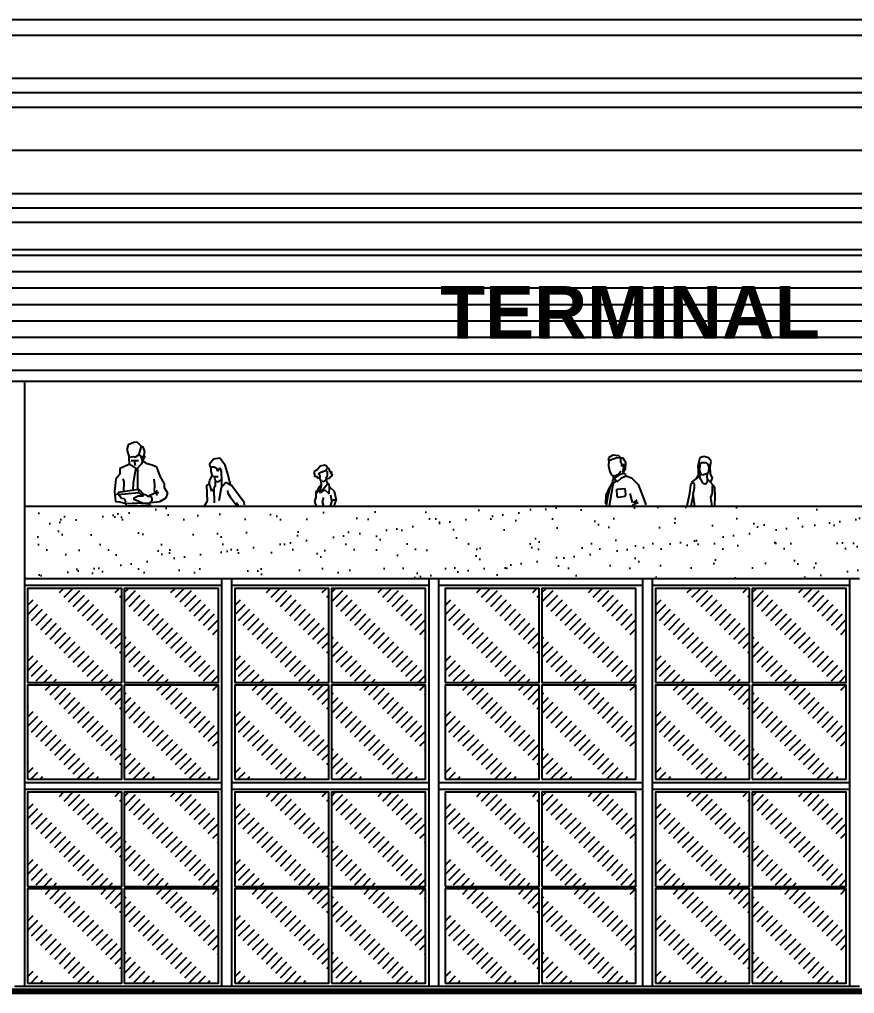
# Model space of a CAD drawing. Extents: x -151 to -2, y -18 to 162.
# Drawn here: x -132.51 to -119.81, y 144.02 to 158.83 of the extents above; entities that cross this region are included whole.
import ezdxf

# ---------------------------------------------------------------- set-up
doc = ezdxf.new("R2010")
doc.units = 0
doc.header["$MEASUREMENT"] = 0
for name, color, linetype in [('ALVENARIA', 7, 'CONTINUOUS'), ('ALVENARIA1', 44, 'CONTINUOUS'), ('ALVENARIA1A', 3, 'CONTINUOUS'), ('ALVENARIA2', 9, 'CONTINUOUS'), ('COBERTURA', 6, 'CONTINUOUS'), ('GENTE', 1, 'CONTINUOUS'), ('HATCH', 30, 'CONTINUOUS'), ('JAPOR', 142, 'CONTINUOUS'), ('TEXTO5', 5, 'CONTINUOUS')]:
    doc.layers.add(name, color=color, linetype=linetype)
doc.styles.add('SANSSERIFBOLD', font='sasb____.pfb')

msp = doc.modelspace()

# ---------------------------------------------------------------- hatches: boundary and pattern name
at = {"layer": 'COBERTURA', "linetype": 'Continuous'}
h = msp.add_hatch(dxfattribs=at)
h.set_pattern_fill('LINE', color=256, scale=2, style=0)
h.paths.add_polyline_path([(-90.719, 155.331), (-142.596, 155.331), (-142.596, 153.331), (-90.719, 153.331)])
h.paths.add_polyline_path([(-126.356, 153.691), (-107.347, 153.691), (-107.347, 155.268), (-126.356, 155.268)], flags=24)
at = {"layer": 'HATCH', "linetype": 'Continuous'}
h = msp.add_hatch(dxfattribs=at)
h.set_pattern_fill('AR-SAND', color=256, scale=0.3, style=0)
h.paths.add_polyline_path([(-126.283, 150.331), (-126.283, 151.431), (-132.433, 151.431), (-132.433, 150.331), (-129.433, 150.331), (-129.283, 150.331)])
h = msp.add_hatch(dxfattribs=at)
h.set_pattern_fill('AR-SAND', color=256, scale=0.3, style=0)
h.paths.add_polyline_path([(-113.583, 151.431), (-126.283, 151.431), (-126.283, 150.331), (-126.133, 150.331), (-123.033, 150.331), (-122.883, 150.331), (-119.883, 150.331), (-119.733, 150.331), (-119.733, 150.231), (-113.583, 150.231)])
at = {"layer": 'HATCH'}
h = msp.add_hatch(dxfattribs=at)
h.set_pattern_fill('ACAD_ISO03W100', color=256, scale=0.02, angle=45, style=0)
h.set_pattern_definition([(45, (-0.45, 0), (-0.07071068, 0.07071068), [0.24, -0.36])])
h.paths.add_polyline_path([(-130.953, 150.181), (-132.383, 150.181), (-132.383, 148.751), (-130.953, 148.751)])
h.paths.add_polyline_path([(-130.913, 148.751), (-129.483, 148.751), (-129.483, 150.181), (-130.913, 150.181)])
h.paths.add_polyline_path([(-130.913, 148.711), (-130.913, 147.281), (-129.483, 147.281), (-129.483, 148.711)])
h.paths.add_polyline_path([(-132.383, 148.711), (-132.383, 147.281), (-130.953, 147.281), (-130.953, 148.711)])
h = msp.add_hatch(dxfattribs=at)
h.set_pattern_fill('ACAD_ISO03W100', color=256, scale=0.02, angle=45, style=0)
h.set_pattern_definition([(45, (2.7, 0), (-0.07071068, 0.07071068), [0.24, -0.36])])
h.paths.add_polyline_path([(-127.803, 150.181), (-129.233, 150.181), (-129.233, 148.751), (-127.803, 148.751)])
h.paths.add_polyline_path([(-127.763, 148.751), (-126.333, 148.751), (-126.333, 150.181), (-127.763, 150.181)])
h.paths.add_polyline_path([(-127.763, 148.711), (-127.763, 147.281), (-126.333, 147.281), (-126.333, 148.711)])
h.paths.add_polyline_path([(-129.233, 148.711), (-129.233, 147.281), (-127.803, 147.281), (-127.803, 148.711)])
h = msp.add_hatch(dxfattribs=at)
h.set_pattern_fill('ACAD_ISO03W100', color=256, scale=0.02, angle=45, style=0)
h.set_pattern_definition([(45, (5.9, 0), (-0.07071068, 0.07071068), [0.24, -0.36])])
h.paths.add_polyline_path([(-124.603, 150.181), (-126.033, 150.181), (-126.033, 148.751), (-124.603, 148.751)])
h.paths.add_polyline_path([(-124.563, 148.751), (-123.133, 148.751), (-123.133, 150.181), (-124.563, 150.181)])
h.paths.add_polyline_path([(-124.563, 148.711), (-124.563, 147.281), (-123.133, 147.281), (-123.133, 148.711)])
h.paths.add_polyline_path([(-126.033, 148.711), (-126.033, 147.281), (-124.603, 147.281), (-124.603, 148.711)])
h = msp.add_hatch(dxfattribs=at)
h.set_pattern_fill('ACAD_ISO03W100', color=256, scale=0.02, angle=45, style=0)
h.set_pattern_definition([(45, (9.1, 0), (-0.07071068, 0.07071068), [0.24, -0.36])])
h.paths.add_polyline_path([(-121.403, 150.181), (-122.833, 150.181), (-122.833, 148.751), (-121.403, 148.751)])
h.paths.add_polyline_path([(-121.363, 148.751), (-119.933, 148.751), (-119.933, 150.181), (-121.363, 150.181)])
h.paths.add_polyline_path([(-121.363, 148.711), (-121.363, 147.281), (-119.933, 147.281), (-119.933, 148.711)])
h.paths.add_polyline_path([(-122.833, 148.711), (-122.833, 147.281), (-121.403, 147.281), (-121.403, 148.711)])
h = msp.add_hatch(dxfattribs=at)
h.set_pattern_fill('ACAD_ISO03W100', color=256, scale=0.02, angle=45, style=0)
h.set_pattern_definition([(45, (-0.45, -3.1), (-0.07071068, 0.07071068), [0.24, -0.36])])
h.paths.add_polyline_path([(-130.953, 147.081), (-132.383, 147.081), (-132.383, 145.651), (-130.953, 145.651)])
h.paths.add_polyline_path([(-130.913, 145.651), (-129.483, 145.651), (-129.483, 147.081), (-130.913, 147.081)])
h.paths.add_polyline_path([(-130.913, 145.611), (-130.913, 144.181), (-129.483, 144.181), (-129.483, 145.611)])
h.paths.add_polyline_path([(-132.383, 145.611), (-132.383, 144.181), (-130.953, 144.181), (-130.953, 145.611)])
h = msp.add_hatch(dxfattribs=at)
h.set_pattern_fill('ACAD_ISO03W100', color=256, scale=0.02, angle=45, style=0)
h.set_pattern_definition([(45, (2.7, -3.1), (-0.07071068, 0.07071068), [0.24, -0.36])])
h.paths.add_polyline_path([(-127.803, 147.081), (-129.233, 147.081), (-129.233, 145.651), (-127.803, 145.651)])
h.paths.add_polyline_path([(-127.763, 145.651), (-126.333, 145.651), (-126.333, 147.081), (-127.763, 147.081)])
h.paths.add_polyline_path([(-127.763, 145.611), (-127.763, 144.181), (-126.333, 144.181), (-126.333, 145.611)])
h.paths.add_polyline_path([(-129.233, 145.611), (-129.233, 144.181), (-127.803, 144.181), (-127.803, 145.611)])
h = msp.add_hatch(dxfattribs=at)
h.set_pattern_fill('ACAD_ISO03W100', color=256, scale=0.02, angle=45, style=0)
h.set_pattern_definition([(45, (5.9, -3.1), (-0.07071068, 0.07071068), [0.24, -0.36])])
h.paths.add_polyline_path([(-124.603, 147.081), (-126.033, 147.081), (-126.033, 145.651), (-124.603, 145.651)])
h.paths.add_polyline_path([(-124.563, 145.651), (-123.133, 145.651), (-123.133, 147.081), (-124.563, 147.081)])
h.paths.add_polyline_path([(-124.563, 145.611), (-124.563, 144.181), (-123.133, 144.181), (-123.133, 145.611)])
h.paths.add_polyline_path([(-126.033, 145.611), (-126.033, 144.181), (-124.603, 144.181), (-124.603, 145.611)])
h = msp.add_hatch(dxfattribs=at)
h.set_pattern_fill('ACAD_ISO03W100', color=256, scale=0.02, angle=45, style=0)
h.set_pattern_definition([(45, (9.1, -3.1), (-0.07071068, 0.07071068), [0.24, -0.36])])
h.paths.add_polyline_path([(-121.403, 147.081), (-122.833, 147.081), (-122.833, 145.651), (-121.403, 145.651)])
h.paths.add_polyline_path([(-121.363, 145.651), (-119.933, 145.651), (-119.933, 147.081), (-121.363, 147.081)])
h.paths.add_polyline_path([(-121.363, 145.611), (-121.363, 144.181), (-119.933, 144.181), (-119.933, 145.611)])
h.paths.add_polyline_path([(-122.833, 145.611), (-122.833, 144.181), (-121.403, 144.181), (-121.403, 145.611)])

# ---------------------------------------------------------------- linework, layer by layer
at = {"layer": 'ALVENARIA'}
for p, q in [((-132.433, 153.331), (-132.433, 144.131)), ((-132.433, 151.431), (-100.883, 151.431)), ((-129.433, 150.331), (-129.433, 144.131)), ((-129.433, 150.331), (-129.283, 150.331)), ((-129.283, 150.331), (-129.283, 144.131)), ((-126.283, 150.331), (-126.283, 144.131)), ((-126.283, 150.331), (-126.133, 150.331)), ((-126.133, 150.331), (-126.133, 144.131)), ((-123.033, 150.331), (-123.033, 144.131)), ((-123.033, 150.331), (-122.883, 150.331)), ((-122.883, 150.331), (-122.883, 144.131)), ((-119.883, 150.331), (-119.883, 144.131)), ((-119.883, 150.331), (-119.733, 150.331)), ((-132.583, 144.131), (-132.433, 144.131)), ((-129.433, 144.131), (-129.283, 144.131)), ((-126.283, 144.131), (-126.133, 144.131)), ((-123.033, 144.131), (-122.883, 144.131)), ((-119.883, 144.131), (-119.733, 144.131))]:
    msp.add_line(p, q, dxfattribs=at)
at = {"layer": 'ALVENARIA1'}
for p, q in [((-132.433, 150.331), (-129.433, 150.331)), ((-129.283, 150.331), (-126.283, 150.331)), ((-126.133, 150.331), (-123.033, 150.331)), ((-122.883, 150.331), (-119.883, 150.331)), ((-132.433, 150.231), (-129.433, 150.231)), ((-129.283, 150.231), (-126.283, 150.231)), ((-126.133, 150.231), (-123.033, 150.231)), ((-122.883, 150.231), (-119.883, 150.231)), ((-132.433, 147.231), (-129.433, 147.231)), ((-129.283, 147.231), (-126.283, 147.231)), ((-126.133, 147.231), (-123.033, 147.231)), ((-122.883, 147.231), (-119.883, 147.231)), ((-132.433, 147.131), (-129.433, 147.131)), ((-129.283, 147.131), (-126.283, 147.131)), ((-126.133, 147.131), (-123.033, 147.131)), ((-122.883, 147.131), (-119.883, 147.131)), ((-132.433, 144.131), (-129.433, 144.131)), ((-129.283, 144.131), (-126.283, 144.131)), ((-126.133, 144.131), (-123.033, 144.131)), ((-122.883, 144.131), (-119.883, 144.131))]:
    msp.add_line(p, q, dxfattribs=at)
at = {"layer": 'ALVENARIA1A'}
msp.add_lwpolyline([(-142.596, 153.331), (-90.719, 153.331), (-90.719, 155.331), (-142.596, 155.331)], close=True, dxfattribs=at)
at = {"layer": 'ALVENARIA2'}
for p, q in [((-85.505, 144.081), (-147.81, 144.081)), ((-85.505, 144.051), (-147.81, 144.051)), ((-85.505, 144.021), (-147.81, 144.021))]:
    msp.add_line(p, q, dxfattribs=at)
at = {"layer": 'COBERTURA'}
for p, q in [((-146.31, 158.831), (-87.005, 158.831)), ((-146.31, 158.594), (-87.005, 158.594)), ((-146.31, 157.938), (-87.005, 157.938)), ((-146.31, 157.719), (-87.005, 157.719)), ((-146.31, 157.5), (-87.005, 157.5)), ((-146.31, 156.844), (-87.005, 156.844)), ((-146.31, 156.188), (-87.005, 156.188)), ((-146.31, 155.969), (-87.005, 155.969)), ((-146.31, 155.75), (-87.005, 155.75))]:
    msp.add_line(p, q, dxfattribs=at)
at = {"layer": 'GENTE'}
for p, q in [((-130.769, 152.399), (-130.853, 152.366)), ((-130.717, 152.405), (-130.769, 152.399)), ((-130.652, 152.34), (-130.717, 152.405)), ((-130.853, 152.366), (-130.873, 152.295)), ((-130.873, 152.295), (-130.84, 152.178)), ((-130.691, 152.211), (-130.652, 152.34)), ((-130.626, 152.327), (-130.659, 152.34)), ((-130.601, 152.262), (-130.626, 152.327)), ((-130.614, 152.191), (-130.601, 152.262)), ((-130.84, 152.178), (-130.776, 152.185)), ((-130.834, 152.062), (-130.84, 152.178)), ((-130.808, 152.126), (-130.698, 152.126)), ((-130.776, 152.185), (-130.75, 152.178)), ((-130.763, 152.126), (-130.75, 152.049)), ((-130.75, 152.178), (-130.691, 152.211)), ((-130.685, 152.224), (-130.672, 152.204)), ((-130.672, 152.204), (-130.652, 152.165)), ((-130.652, 152.165), (-130.614, 152.191)), ((-130.639, 152.12), (-130.652, 152.172)), ((-130.639, 152.12), (-130.652, 152.074)), ((-130.614, 152.159), (-130.639, 152.12)), ((-130.568, 152.074), (-130.639, 152.12)), ((-130.614, 152.204), (-130.601, 152.198)), ((-130.601, 152.198), (-130.614, 152.159)), ((-129.558, 152.146), (-129.616, 152.071)), ((-129.459, 152.163), (-129.558, 152.146)), ((-129.378, 152.053), (-129.459, 152.163)), ((-123.481, 152.205), (-123.551, 152.167)), ((-123.551, 152.167), (-123.551, 152.12)), ((-123.551, 152.12), (-123.518, 152.134)), ((-123.546, 152.12), (-123.551, 152.045)), ((-123.518, 152.134), (-123.42, 152.172)), ((-123.392, 152.195), (-123.481, 152.205)), ((-123.42, 152.172), (-123.364, 152.167)), ((-123.364, 152.167), (-123.392, 152.195)), ((-123.364, 152.162), (-123.335, 152.172)), ((-123.364, 152.134), (-123.364, 152.162)), ((-123.364, 152.097), (-123.364, 152.134)), ((-123.335, 152.172), (-123.289, 152.101)), ((-123.289, 152.101), (-123.298, 151.989)), ((-122.159, 152.164), (-122.192, 152.043)), ((-122.101, 152.189), (-122.159, 152.164)), ((-122.03, 152.164), (-122.101, 152.189)), ((-121.988, 152.114), (-122.03, 152.164)), ((-122.001, 152.034), (-121.988, 152.114)), ((-130.827, 152.068), (-130.983, 152.003)), ((-130.983, 152.003), (-130.983, 151.919)), ((-130.724, 151.997), (-130.827, 152.068)), ((-130.737, 152.003), (-130.756, 151.906)), ((-130.652, 152.074), (-130.724, 151.997)), ((-130.711, 152.016), (-130.711, 151.815)), ((-130.49, 152.055), (-130.568, 152.074)), ((-130.419, 152.023), (-130.49, 152.055)), ((-130.367, 151.887), (-130.419, 152.023)), ((-129.616, 152.071), (-129.61, 152.03)), ((-129.61, 152.03), (-129.546, 152.03)), ((-129.598, 152.024), (-129.598, 151.961)), ((-129.598, 151.961), (-129.575, 151.891)), ((-129.546, 152.03), (-129.511, 152.007)), ((-129.511, 152.007), (-129.494, 151.966)), ((-129.494, 151.966), (-129.459, 152.013)), ((-129.459, 152.013), (-129.442, 151.961)), ((-129.442, 151.961), (-129.436, 151.816)), ((-129.332, 151.903), (-129.378, 152.053)), ((-128.016, 151.976), (-128.03, 151.944)), ((-128.006, 151.965), (-128.016, 151.976)), ((-127.999, 151.979), (-128.006, 151.965)), ((-127.978, 151.979), (-127.999, 151.979)), ((-127.936, 152.042), (-127.978, 151.979)), ((-127.95, 151.937), (-127.853, 151.976)), ((-127.87, 152.055), (-127.936, 152.042)), ((-127.832, 152.038), (-127.87, 152.055)), ((-127.853, 151.976), (-127.822, 152.014)), ((-127.822, 151.951), (-127.846, 151.979)), ((-127.822, 152.014), (-127.832, 152.038)), ((-127.825, 151.899), (-127.822, 151.951)), ((-127.822, 152.014), (-127.808, 152.01)), ((-127.808, 152.01), (-127.794, 151.969)), ((-127.794, 151.969), (-127.78, 151.951)), ((-127.78, 151.951), (-127.763, 151.958)), ((-127.763, 151.958), (-127.763, 151.941)), ((-123.551, 152.045), (-123.528, 151.956)), ((-123.528, 151.956), (-123.504, 151.909)), ((-123.396, 151.919), (-123.364, 151.97)), ((-123.349, 152.073), (-123.364, 152.097)), ((-123.345, 152.036), (-123.349, 152.073)), ((-123.326, 152.064), (-123.345, 152.036)), ((-123.312, 152.059), (-123.326, 152.064)), ((-123.326, 151.97), (-123.321, 151.994)), ((-123.298, 151.989), (-123.326, 151.942)), ((-123.326, 151.942), (-123.326, 151.97)), ((-123.321, 151.994), (-123.312, 152.059)), ((-122.192, 152.043), (-122.188, 151.968)), ((-122.188, 151.968), (-122.188, 151.897)), ((-122.167, 151.997), (-122.155, 152.03)), ((-122.151, 151.934), (-122.167, 151.997)), ((-122.155, 152.072), (-122.138, 152.097)), ((-122.155, 152.03), (-122.155, 152.072)), ((-122.138, 152.097), (-122.072, 152.097)), ((-122.072, 152.097), (-122.038, 152.068)), ((-122.03, 151.96), (-122.042, 151.93)), ((-122.038, 152.068), (-122.022, 152.022)), ((-122.022, 152.022), (-122.03, 151.96)), ((-121.997, 151.922), (-122.001, 152.034)), ((-131.041, 151.841), (-131.061, 151.653)), ((-130.983, 151.919), (-131.041, 151.841)), ((-130.938, 151.848), (-130.918, 151.802)), ((-130.756, 151.906), (-130.776, 151.783)), ((-130.711, 151.815), (-130.711, 151.686)), ((-130.464, 151.841), (-130.452, 151.75)), ((-130.302, 151.77), (-130.367, 151.887)), ((-129.621, 151.775), (-129.61, 151.827)), ((-129.61, 151.827), (-129.575, 151.891)), ((-129.575, 151.891), (-129.546, 151.885)), ((-129.552, 151.885), (-129.488, 151.885)), ((-129.546, 151.885), (-129.529, 151.822)), ((-129.529, 151.822), (-129.529, 151.735)), ((-129.529, 151.816), (-129.494, 151.804)), ((-129.494, 151.804), (-129.442, 151.833)), ((-129.442, 151.833), (-129.436, 151.793)), ((-129.297, 151.758), (-129.332, 151.903)), ((-128.03, 151.944), (-128.023, 151.917)), ((-128.023, 151.917), (-128.023, 151.896)), ((-128.023, 151.896), (-128.009, 151.882)), ((-128.009, 151.882), (-127.981, 151.889)), ((-127.981, 151.889), (-127.981, 151.861)), ((-127.981, 151.861), (-127.971, 151.858)), ((-127.971, 151.858), (-127.957, 151.875)), ((-127.957, 151.917), (-127.95, 151.937)), ((-127.933, 151.896), (-127.957, 151.917)), ((-127.957, 151.875), (-127.936, 151.871)), ((-127.943, 151.871), (-127.943, 151.854)), ((-127.943, 151.854), (-127.926, 151.816)), ((-127.936, 151.871), (-127.933, 151.896)), ((-127.926, 151.816), (-127.881, 151.809)), ((-127.912, 151.753), (-127.919, 151.816)), ((-127.881, 151.809), (-127.849, 151.826)), ((-127.849, 151.826), (-127.836, 151.847)), ((-127.846, 151.833), (-127.829, 151.785)), ((-127.842, 151.865), (-127.825, 151.899)), ((-127.836, 151.844), (-127.842, 151.865)), ((-127.825, 151.847), (-127.836, 151.844)), ((-127.79, 151.851), (-127.825, 151.847)), ((-127.759, 151.892), (-127.79, 151.865)), ((-127.79, 151.865), (-127.79, 151.851)), ((-127.763, 151.941), (-127.773, 151.93)), ((-127.773, 151.93), (-127.77, 151.924)), ((-127.77, 151.924), (-127.752, 151.924)), ((-127.752, 151.924), (-127.759, 151.892)), ((-123.504, 151.909), (-123.471, 151.895)), ((-123.485, 151.797), (-123.481, 151.83)), ((-123.481, 151.83), (-123.462, 151.848)), ((-123.448, 151.839), (-123.476, 151.834)), ((-123.471, 151.89), (-123.396, 151.919)), ((-123.471, 151.839), (-123.471, 151.89)), ((-123.462, 151.848), (-123.368, 151.919)), ((-123.434, 151.825), (-123.448, 151.839)), ((-123.448, 151.839), (-123.448, 151.801)), ((-123.42, 151.797), (-123.434, 151.825)), ((-123.364, 151.853), (-123.42, 151.797)), ((-123.368, 151.919), (-123.317, 151.933)), ((-123.284, 151.89), (-123.364, 151.853)), ((-123.321, 151.937), (-123.326, 151.942)), ((-123.321, 151.933), (-123.321, 151.937)), ((-123.317, 151.933), (-123.289, 151.914)), ((-123.289, 151.914), (-123.284, 151.89)), ((-123.284, 151.895), (-123.199, 151.862)), ((-123.199, 151.862), (-123.096, 151.759)), ((-122.284, 151.797), (-122.234, 151.83)), ((-122.234, 151.83), (-122.217, 151.847)), ((-122.188, 151.897), (-122.217, 151.847)), ((-122.217, 151.847), (-122.172, 151.88)), ((-122.172, 151.88), (-122.122, 151.785)), ((-122.167, 151.876), (-122.151, 151.897)), ((-122.151, 151.897), (-122.151, 151.934)), ((-122.122, 151.901), (-122.147, 151.926)), ((-122.042, 151.93), (-122.122, 151.901)), ((-122.072, 151.764), (-122.042, 151.805)), ((-122.051, 151.922), (-122.055, 151.88)), ((-122.055, 151.88), (-122.042, 151.835)), ((-122.042, 151.805), (-122.042, 151.843)), ((-122.042, 151.843), (-121.984, 151.78)), ((-121.967, 151.855), (-121.997, 151.922)), ((-121.997, 151.789), (-121.967, 151.855)), ((-130.691, 151.686), (-131.009, 151.64)), ((-130.918, 151.802), (-130.925, 151.647)), ((-130.776, 151.783), (-130.782, 151.666)), ((-130.691, 151.64), (-130.691, 151.692)), ((-130.691, 151.692), (-130.62, 151.614)), ((-130.452, 151.75), (-130.458, 151.66)), ((-130.458, 151.66), (-130.426, 151.64)), ((-130.439, 151.64), (-130.413, 151.673)), ((-130.302, 151.712), (-130.302, 151.77)), ((-130.251, 151.627), (-130.302, 151.712)), ((-129.656, 151.752), (-129.621, 151.77)), ((-129.65, 151.515), (-129.656, 151.752)), ((-129.621, 151.77), (-129.587, 151.66)), ((-129.587, 151.66), (-129.552, 151.7)), ((-129.529, 151.735), (-129.552, 151.706)), ((-129.552, 151.7), (-129.546, 151.48)), ((-129.442, 151.712), (-129.477, 151.515)), ((-129.367, 151.793), (-129.442, 151.712)), ((-129.436, 151.793), (-129.436, 151.735)), ((-129.28, 151.741), (-129.367, 151.793)), ((-129.344, 151.671), (-129.338, 151.631)), ((-129.089, 151.486), (-129.28, 151.741)), ((-127.971, 151.681), (-128.002, 151.656)), ((-128.002, 151.656), (-127.999, 151.569)), ((-127.954, 151.719), (-127.988, 151.635)), ((-127.988, 151.635), (-127.954, 151.674)), ((-127.915, 151.767), (-127.954, 151.719)), ((-127.954, 151.674), (-127.929, 151.635)), ((-127.936, 151.649), (-127.912, 151.753)), ((-127.829, 151.76), (-127.929, 151.632)), ((-127.929, 151.635), (-127.863, 151.681)), ((-127.863, 151.681), (-127.797, 151.618)), ((-127.797, 151.76), (-127.832, 151.781)), ((-127.829, 151.785), (-127.829, 151.76)), ((-127.79, 151.722), (-127.797, 151.76)), ((-127.797, 151.618), (-127.79, 151.722)), ((-127.787, 151.722), (-127.721, 151.66)), ((-127.721, 151.66), (-127.69, 151.524)), ((-123.584, 151.6), (-123.523, 151.731)), ((-123.523, 151.731), (-123.56, 151.595)), ((-123.532, 151.441), (-123.481, 151.731)), ((-123.49, 151.792), (-123.523, 151.731)), ((-123.471, 151.783), (-123.49, 151.792)), ((-123.481, 151.731), (-123.471, 151.783)), ((-123.448, 151.801), (-123.476, 151.783)), ((-123.42, 151.689), (-123.303, 151.698)), ((-123.415, 151.576), (-123.42, 151.689)), ((-123.303, 151.698), (-123.293, 151.609)), ((-123.096, 151.759), (-123.012, 151.539)), ((-122.301, 151.755), (-122.317, 151.626)), ((-122.276, 151.785), (-122.301, 151.755)), ((-122.276, 151.797), (-122.284, 151.797)), ((-122.242, 151.772), (-122.276, 151.785)), ((-122.263, 151.614), (-122.242, 151.71)), ((-122.242, 151.71), (-122.242, 151.772)), ((-122.122, 151.785), (-122.072, 151.764)), ((-121.984, 151.78), (-121.967, 151.76)), ((-121.967, 151.718), (-121.963, 151.755)), ((-121.967, 151.63), (-121.967, 151.718)), ((-121.963, 151.755), (-121.938, 151.714)), ((-121.938, 151.714), (-121.934, 151.589)), ((-131.009, 151.614), (-131.067, 151.601)), ((-131.061, 151.653), (-131.048, 151.504)), ((-131.009, 151.608), (-130.691, 151.64)), ((-131.009, 151.64), (-131.009, 151.608)), ((-130.957, 151.55), (-131.009, 151.614)), ((-130.912, 151.543), (-130.957, 151.55)), ((-130.886, 151.491), (-130.912, 151.543)), ((-130.763, 151.556), (-130.704, 151.588)), ((-130.763, 151.53), (-130.763, 151.556)), ((-130.73, 151.517), (-130.763, 151.53)), ((-130.626, 151.472), (-130.73, 151.517)), ((-130.704, 151.588), (-130.62, 151.588)), ((-130.691, 151.634), (-130.633, 151.588)), ((-130.62, 151.614), (-130.594, 151.608)), ((-130.62, 151.588), (-130.62, 151.614)), ((-130.594, 151.608), (-130.562, 151.582)), ((-130.562, 151.582), (-130.51, 151.582)), ((-130.426, 151.64), (-130.536, 151.588)), ((-130.497, 151.511), (-130.523, 151.485)), ((-130.51, 151.582), (-130.497, 151.543)), ((-130.497, 151.543), (-130.497, 151.511)), ((-130.439, 151.64), (-130.387, 151.64)), ((-130.439, 151.634), (-130.406, 151.601)), ((-130.374, 151.504), (-130.277, 151.556)), ((-130.277, 151.556), (-130.251, 151.627)), ((-129.697, 151.428), (-129.65, 151.515)), ((-129.338, 151.631), (-129.303, 151.573)), ((-129.303, 151.573), (-129.211, 151.451)), ((-127.999, 151.569), (-128.02, 151.503)), ((-127.929, 151.632), (-127.936, 151.649)), ((-127.886, 151.561), (-127.906, 151.495)), ((-127.756, 151.514), (-127.782, 151.431)), ((-127.756, 151.514), (-127.77, 151.601)), ((-127.731, 151.524), (-127.756, 151.514)), ((-127.69, 151.524), (-127.731, 151.524)), ((-127.723, 151.431), (-127.69, 151.524)), ((-123.588, 151.469), (-123.584, 151.6)), ((-123.56, 151.595), (-123.584, 151.436)), ((-123.396, 151.562), (-123.415, 151.576)), ((-123.303, 151.581), (-123.396, 151.562)), ((-123.293, 151.609), (-123.303, 151.581)), ((-123.185, 151.487), (-123.218, 151.623)), ((-123.12, 151.53), (-123.157, 151.492)), ((-123.148, 151.483), (-123.12, 151.53)), ((-123.012, 151.539), (-122.979, 151.45)), ((-122.317, 151.626), (-122.36, 151.431)), ((-122.263, 151.605), (-122.299, 151.431)), ((-122.236, 151.431), (-122.263, 151.614)), ((-121.992, 151.564), (-121.967, 151.63)), ((-121.974, 151.431), (-121.992, 151.564)), ((-121.934, 151.589), (-121.939, 151.431)), ((-131.048, 151.504), (-130.983, 151.498)), ((-130.983, 151.498), (-130.912, 151.478)), ((-130.912, 151.478), (-130.886, 151.491)), ((-130.795, 151.472), (-130.892, 151.465)), ((-130.892, 151.465), (-130.886, 151.433)), ((-130.737, 151.433), (-130.886, 151.433)), ((-130.763, 151.472), (-130.795, 151.472)), ((-130.717, 151.472), (-130.763, 151.472)), ((-130.516, 151.446), (-130.737, 151.433)), ((-130.523, 151.478), (-130.717, 151.472)), ((-130.523, 151.446), (-130.523, 151.478)), ((-130.516, 151.485), (-130.374, 151.504)), ((-130.503, 151.426), (-130.516, 151.446)), ((-129.228, 151.451), (-129.17, 151.451)), ((-129.222, 151.451), (-129.193, 151.486)), ((-129.083, 151.451), (-129.089, 151.486)), ((-128.02, 151.503), (-127.996, 151.431)), ((-127.906, 151.495), (-127.885, 151.431)), ((-123.199, 151.422), (-123.176, 151.455)), ((-123.157, 151.492), (-123.185, 151.487)), ((-123.176, 151.455), (-123.167, 151.436)), ((-123.167, 151.436), (-123.162, 151.464)), ((-123.162, 151.464), (-123.096, 151.487)), ((-123.096, 151.487), (-123.148, 151.483))]:
    msp.add_line(p, q, dxfattribs=at)
at = {"layer": 'JAPOR'}
for points in [[(-132.383, 148.751), (-130.953, 148.751), (-130.953, 150.181), (-132.383, 150.181)], [(-130.913, 148.751), (-129.483, 148.751), (-129.483, 150.181), (-130.913, 150.181)], [(-129.233, 148.751), (-127.803, 148.751), (-127.803, 150.181), (-129.233, 150.181)], [(-127.763, 148.751), (-126.333, 148.751), (-126.333, 150.181), (-127.763, 150.181)], [(-126.033, 148.751), (-124.603, 148.751), (-124.603, 150.181), (-126.033, 150.181)], [(-124.563, 148.751), (-123.133, 148.751), (-123.133, 150.181), (-124.563, 150.181)], [(-122.833, 148.751), (-121.403, 148.751), (-121.403, 150.181), (-122.833, 150.181)], [(-121.363, 148.751), (-119.933, 148.751), (-119.933, 150.181), (-121.363, 150.181)], [(-132.383, 147.281), (-130.953, 147.281), (-130.953, 148.711), (-132.383, 148.711)], [(-130.913, 147.281), (-129.483, 147.281), (-129.483, 148.711), (-130.913, 148.711)], [(-129.233, 147.281), (-127.803, 147.281), (-127.803, 148.711), (-129.233, 148.711)], [(-127.763, 147.281), (-126.333, 147.281), (-126.333, 148.711), (-127.763, 148.711)], [(-126.033, 147.281), (-124.603, 147.281), (-124.603, 148.711), (-126.033, 148.711)], [(-124.563, 147.281), (-123.133, 147.281), (-123.133, 148.711), (-124.563, 148.711)], [(-122.833, 147.281), (-121.403, 147.281), (-121.403, 148.711), (-122.833, 148.711)], [(-121.363, 147.281), (-119.933, 147.281), (-119.933, 148.711), (-121.363, 148.711)], [(-132.383, 145.651), (-130.953, 145.651), (-130.953, 147.081), (-132.383, 147.081)], [(-130.913, 145.651), (-129.483, 145.651), (-129.483, 147.081), (-130.913, 147.081)], [(-129.233, 145.651), (-127.803, 145.651), (-127.803, 147.081), (-129.233, 147.081)], [(-127.763, 145.651), (-126.333, 145.651), (-126.333, 147.081), (-127.763, 147.081)], [(-126.033, 145.651), (-124.603, 145.651), (-124.603, 147.081), (-126.033, 147.081)], [(-124.563, 145.651), (-123.133, 145.651), (-123.133, 147.081), (-124.563, 147.081)], [(-122.833, 145.651), (-121.403, 145.651), (-121.403, 147.081), (-122.833, 147.081)], [(-121.363, 145.651), (-119.933, 145.651), (-119.933, 147.081), (-121.363, 147.081)], [(-132.383, 144.181), (-130.953, 144.181), (-130.953, 145.611), (-132.383, 145.611)], [(-130.913, 144.181), (-129.483, 144.181), (-129.483, 145.611), (-130.913, 145.611)], [(-129.233, 144.181), (-127.803, 144.181), (-127.803, 145.611), (-129.233, 145.611)], [(-127.763, 144.181), (-126.333, 144.181), (-126.333, 145.611), (-127.763, 145.611)], [(-126.033, 144.181), (-124.603, 144.181), (-124.603, 145.611), (-126.033, 145.611)], [(-124.563, 144.181), (-123.133, 144.181), (-123.133, 145.611), (-124.563, 145.611)], [(-122.833, 144.181), (-121.403, 144.181), (-121.403, 145.611), (-122.833, 145.611)], [(-121.363, 144.181), (-119.933, 144.181), (-119.933, 145.611), (-121.363, 145.611)]]:
    msp.add_lwpolyline(points, close=True, dxfattribs=at)

# ---------------------------------------------------------------- texts
at = {"layer": 'TEXTO5', "style": 'SANSSERIFBOLD'}
msp.add_text('TERMINAL                   RODOVIÁRIO', height=0.8, dxfattribs=at).set_placement((-126.109, 153.978))

doc.saveas('drawing.dxf')
